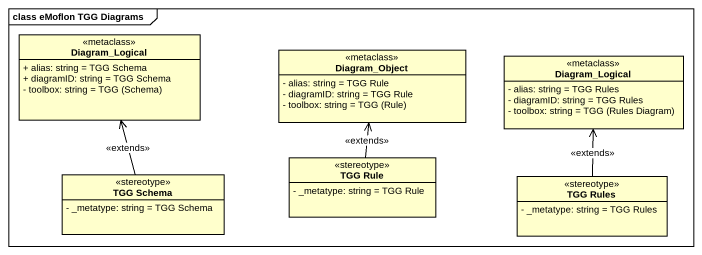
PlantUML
@startuml
mainframe class eMoflon TGG Diagrams
hide circle
hide empty members
skinparam classAttributeIconSize 0
class Diagram_Logical <<metaclass>> {
  + alias: string = TGG Schema
  + diagramID: string = TGG Schema
  {field} - toolbox: string = TGG (Schema)
}
class Diagram_Object <<metaclass>> {
  - alias: string = TGG Rule
  - diagramID: string = TGG Rule
  {field} - toolbox: string = TGG (Rule)
}
class "Diagram_Logical" as Diagram_Logical_2 <<metaclass>> {
  - alias: string = TGG Rules
  - diagramID: string = TGG Rules
  {field} - toolbox: string = TGG (Rules Diagram)
}
class "TGG Rule" as TGG_Rule <<stereotype>> {
  - _metatype: string = TGG Rule
}
class "TGG Schema" as TGG_Schema <<stereotype>> {
  - _metatype: string = TGG Schema
}
class "TGG Rules" as TGG_Rules <<stereotype>> {
  - _metatype: string = TGG Rules
}
TGG_Rule -up-> Diagram_Object : <<extends>>
TGG_Schema -up-> Diagram_Logical : <<extends>>
TGG_Rules -up-> Diagram_Logical_2 : <<extends>>
@enduml
